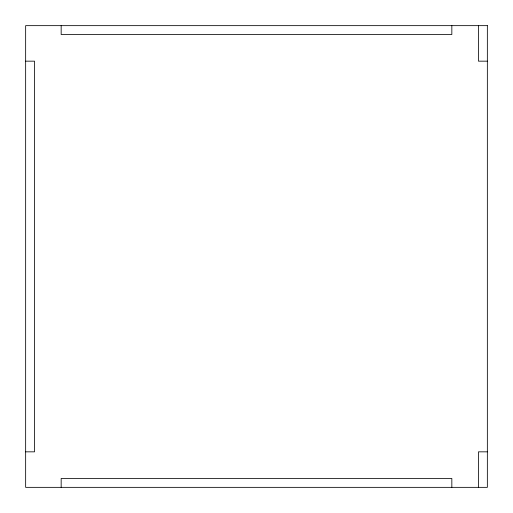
<?xml version="1.0" encoding="UTF-8"?>
<svg xmlns="http://www.w3.org/2000/svg" width="513" height="513" viewBox="0 0 513 513"><rect width="100%" height="100%" fill="white"/><g stroke="black" fill="none" stroke-linecap="round" stroke-linejoin="round"><path stroke-width="0.77" d="M25.65 61.162L34.531 61.162L34.531 451.838L25.65 451.838M487.35 61.162L478.469 61.162L478.469 25.65M487.35 451.838L478.469 451.838L478.469 487.35M451.838 25.65L451.838 34.531L61.162 34.531L61.162 25.65M451.838 487.35L451.838 478.469L61.162 478.469L61.162 487.35M487.35 25.65L25.65 25.65L25.65 487.35L487.35 487.35L487.35 25.65"/></g></svg>
